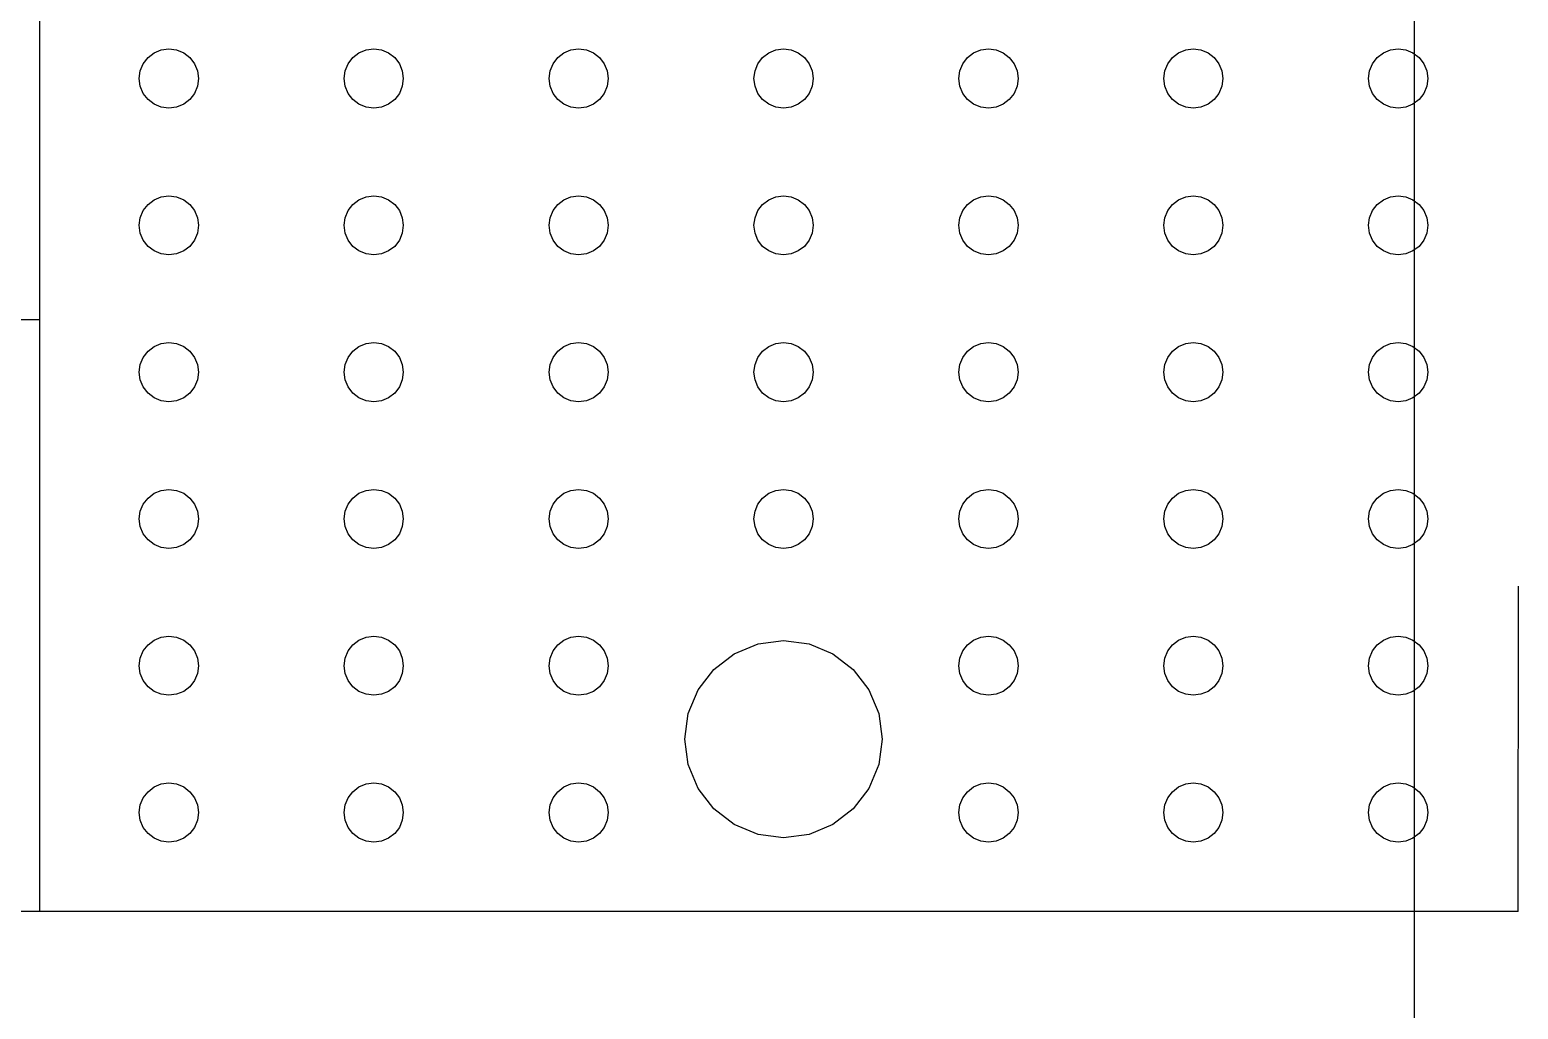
# Model space of a CAD drawing. Header units: millimetres. Extents: x 2562 to 7288, y 778 to 5635.
# Drawn here: x 5868.75 to 5883.85, y 1648.63 to 1658.56 of the extents above; entities that cross this region are included whole.
import ezdxf

# ---------------------------------------------------------------- set-up
doc = ezdxf.new("R2010")
doc.units = ezdxf.units.MM
doc.layers.add('0-gnl-gor3', color=252, linetype='Continuous')
doc.layers.add('2-tef-sabit', color=251, linetype='Continuous')

# ---------------------------------------------------------------- blocks, each defined once
blk = doc.blocks.new('ice well')
at = {"layer": '0-gnl-gor3'}
for p, q in [((62368.94, 6543.76), (62368.94, 6960.06)), ((62428.94, 6543.76), (62428.94, 6545.76)), ((62368.94, 6393.76), (62368.94, 6543.76)), ((62368.94, 6543.76), (62428.94, 6543.76)), ((62428.94, 6543.76), (62643.93, 6543.76)), ((62376.38, 6532.15), (62376.86, 6532.77)), ((62376.86, 6532.77), (62377.48, 6533.25)), ((62377.48, 6533.25), (62378.21, 6533.55)), ((62378.21, 6533.55), (62378.98, 6533.65)), ((62378.98, 6533.65), (62379.76, 6533.55)), ((62379.76, 6533.55), (62380.48, 6533.25)), ((62380.48, 6533.25), (62381.1, 6532.77)), ((62381.1, 6532.77), (62381.58, 6532.15)), ((62391.27, 6532.15), (62391.74, 6532.77)), ((62391.74, 6532.77), (62392.37, 6533.25)), ((62392.37, 6533.25), (62393.09, 6533.55)), ((62393.09, 6533.55), (62393.87, 6533.65)), ((62393.87, 6533.65), (62394.64, 6533.55)), ((62394.64, 6533.55), (62395.37, 6533.25)), ((62395.37, 6533.25), (62395.99, 6532.77)), ((62395.99, 6532.77), (62396.46, 6532.15)), ((62406.15, 6532.15), (62406.63, 6532.77)), ((62406.63, 6532.77), (62407.25, 6533.25)), ((62407.25, 6533.25), (62407.97, 6533.55)), ((62407.97, 6533.55), (62408.75, 6533.65)), ((62408.75, 6533.65), (62409.53, 6533.55)), ((62409.53, 6533.55), (62410.25, 6533.25)), ((62410.25, 6533.25), (62410.87, 6532.77)), ((62410.87, 6532.77), (62411.35, 6532.15)), ((62421.03, 6532.15), (62421.51, 6532.77)), ((62421.51, 6532.77), (62422.13, 6533.25)), ((62422.13, 6533.25), (62422.86, 6533.55)), ((62422.86, 6533.55), (62423.63, 6533.65)), ((62423.63, 6533.65), (62424.41, 6533.55)), ((62424.41, 6533.55), (62425.13, 6533.25)), ((62425.13, 6533.25), (62425.75, 6532.77)), ((62425.75, 6532.77), (62426.23, 6532.15)), ((62435.92, 6532.15), (62436.39, 6532.77)), ((62436.39, 6532.77), (62437.02, 6533.25)), ((62437.02, 6533.25), (62437.74, 6533.55)), ((62437.74, 6533.55), (62438.52, 6533.65)), ((62438.52, 6533.65), (62439.29, 6533.55)), ((62439.29, 6533.55), (62440.02, 6533.25)), ((62440.02, 6533.25), (62440.64, 6532.77)), ((62440.64, 6532.77), (62441.11, 6532.15)), ((62450.8, 6532.15), (62451.28, 6532.77)), ((62451.28, 6532.77), (62451.9, 6533.25)), ((62451.9, 6533.25), (62452.62, 6533.55)), ((62452.62, 6533.55), (62453.4, 6533.65)), ((62453.4, 6533.65), (62454.18, 6533.55)), ((62454.18, 6533.55), (62454.9, 6533.25)), ((62454.9, 6533.25), (62455.52, 6532.77)), ((62455.52, 6532.77), (62456, 6532.15)), ((62375.98, 6530.65), (62376.08, 6531.43)), ((62376.08, 6531.43), (62376.38, 6532.15)), ((62381.58, 6532.15), (62381.88, 6531.43)), ((62381.88, 6531.43), (62381.98, 6530.65)), ((62390.87, 6530.65), (62390.97, 6531.43)), ((62390.97, 6531.43), (62391.27, 6532.15)), ((62396.46, 6532.15), (62396.76, 6531.43)), ((62396.76, 6531.43), (62396.87, 6530.65)), ((62405.75, 6530.65), (62405.85, 6531.43)), ((62405.85, 6531.43), (62406.15, 6532.15)), ((62411.35, 6532.15), (62411.65, 6531.43)), ((62411.65, 6531.43), (62411.75, 6530.65)), ((62420.63, 6530.65), (62420.73, 6531.43)), ((62420.73, 6531.43), (62421.03, 6532.15)), ((62426.23, 6532.15), (62426.53, 6531.43)), ((62426.53, 6531.43), (62426.63, 6530.65)), ((62435.52, 6530.65), (62435.62, 6531.43)), ((62435.62, 6531.43), (62435.92, 6532.15)), ((62441.11, 6532.15), (62441.41, 6531.43)), ((62441.41, 6531.43), (62441.52, 6530.65)), ((62450.4, 6530.65), (62450.5, 6531.43)), ((62450.5, 6531.43), (62450.8, 6532.15)), ((62456, 6532.15), (62456.3, 6531.43)), ((62456.3, 6531.43), (62456.4, 6530.65)), ((62376.08, 6529.87), (62375.98, 6530.65)), ((62376.38, 6529.15), (62376.08, 6529.87)), ((62381.88, 6529.87), (62381.58, 6529.15)), ((62381.98, 6530.65), (62381.88, 6529.87)), ((62390.97, 6529.87), (62390.87, 6530.65)), ((62391.27, 6529.15), (62390.97, 6529.87)), ((62396.76, 6529.87), (62396.46, 6529.15)), ((62396.87, 6530.65), (62396.76, 6529.87)), ((62405.85, 6529.87), (62405.75, 6530.65)), ((62406.15, 6529.15), (62405.85, 6529.87)), ((62411.65, 6529.87), (62411.35, 6529.15)), ((62411.75, 6530.65), (62411.65, 6529.87)), ((62420.73, 6529.87), (62420.63, 6530.65)), ((62421.03, 6529.15), (62420.73, 6529.87)), ((62426.53, 6529.87), (62426.23, 6529.15)), ((62426.63, 6530.65), (62426.53, 6529.87)), ((62435.62, 6529.87), (62435.52, 6530.65)), ((62435.92, 6529.15), (62435.62, 6529.87)), ((62441.41, 6529.87), (62441.11, 6529.15)), ((62441.52, 6530.65), (62441.41, 6529.87)), ((62450.5, 6529.87), (62450.4, 6530.65)), ((62450.8, 6529.15), (62450.5, 6529.87)), ((62456.3, 6529.87), (62456, 6529.15)), ((62456.4, 6530.65), (62456.3, 6529.87)), ((62376.86, 6528.53), (62376.38, 6529.15)), ((62377.48, 6528.05), (62376.86, 6528.53)), ((62378.21, 6527.75), (62377.48, 6528.05)), ((62380.48, 6528.05), (62379.76, 6527.75)), ((62381.1, 6528.53), (62380.48, 6528.05)), ((62381.58, 6529.15), (62381.1, 6528.53)), ((62391.74, 6528.53), (62391.27, 6529.15)), ((62392.37, 6528.05), (62391.74, 6528.53)), ((62393.09, 6527.75), (62392.37, 6528.05)), ((62395.37, 6528.05), (62394.64, 6527.75)), ((62395.99, 6528.53), (62395.37, 6528.05)), ((62396.46, 6529.15), (62395.99, 6528.53)), ((62406.63, 6528.53), (62406.15, 6529.15)), ((62407.25, 6528.05), (62406.63, 6528.53)), ((62407.97, 6527.75), (62407.25, 6528.05)), ((62410.25, 6528.05), (62409.53, 6527.75)), ((62410.87, 6528.53), (62410.25, 6528.05)), ((62411.35, 6529.15), (62410.87, 6528.53)), ((62421.51, 6528.53), (62421.03, 6529.15)), ((62422.13, 6528.05), (62421.51, 6528.53)), ((62422.86, 6527.75), (62422.13, 6528.05)), ((62425.13, 6528.05), (62424.41, 6527.75)), ((62425.75, 6528.53), (62425.13, 6528.05)), ((62426.23, 6529.15), (62425.75, 6528.53)), ((62436.39, 6528.53), (62435.92, 6529.15)), ((62437.02, 6528.05), (62436.39, 6528.53)), ((62437.74, 6527.75), (62437.02, 6528.05)), ((62440.02, 6528.05), (62439.29, 6527.75)), ((62440.64, 6528.53), (62440.02, 6528.05)), ((62441.11, 6529.15), (62440.64, 6528.53)), ((62451.28, 6528.53), (62450.8, 6529.15)), ((62451.9, 6528.05), (62451.28, 6528.53)), ((62452.62, 6527.75), (62451.9, 6528.05)), ((62454.9, 6528.05), (62454.18, 6527.75)), ((62455.52, 6528.53), (62454.9, 6528.05)), ((62456, 6529.15), (62455.52, 6528.53)), ((62378.98, 6527.65), (62378.21, 6527.75)), ((62379.76, 6527.75), (62378.98, 6527.65)), ((62393.87, 6527.65), (62393.09, 6527.75)), ((62394.64, 6527.75), (62393.87, 6527.65)), ((62408.75, 6527.65), (62407.97, 6527.75)), ((62409.53, 6527.75), (62408.75, 6527.65)), ((62423.63, 6527.65), (62422.86, 6527.75)), ((62424.41, 6527.75), (62423.63, 6527.65)), ((62438.52, 6527.65), (62437.74, 6527.75)), ((62439.29, 6527.75), (62438.52, 6527.65)), ((62453.4, 6527.65), (62452.62, 6527.75)), ((62454.18, 6527.75), (62453.4, 6527.65)), ((62377.48, 6512.46), (62378.21, 6512.76)), ((62378.21, 6512.76), (62378.98, 6512.87)), ((62378.98, 6512.87), (62379.76, 6512.76)), ((62379.76, 6512.76), (62380.48, 6512.46)), ((62392.37, 6512.46), (62393.09, 6512.76)), ((62393.09, 6512.76), (62393.87, 6512.87)), ((62393.87, 6512.87), (62394.64, 6512.76)), ((62394.64, 6512.76), (62395.37, 6512.46)), ((62407.25, 6512.46), (62407.97, 6512.76)), ((62407.97, 6512.76), (62408.75, 6512.87)), ((62408.75, 6512.87), (62409.53, 6512.76)), ((62409.53, 6512.76), (62410.25, 6512.46)), ((62422.13, 6512.46), (62422.86, 6512.76)), ((62422.86, 6512.76), (62423.63, 6512.87)), ((62423.63, 6512.87), (62424.41, 6512.76)), ((62424.41, 6512.76), (62425.13, 6512.46)), ((62437.02, 6512.46), (62437.74, 6512.76)), ((62437.74, 6512.76), (62438.52, 6512.87)), ((62438.52, 6512.87), (62439.29, 6512.76)), ((62439.29, 6512.76), (62440.02, 6512.46)), ((62451.9, 6512.46), (62452.62, 6512.76)), ((62452.62, 6512.76), (62453.4, 6512.87)), ((62453.4, 6512.87), (62454.18, 6512.76)), ((62454.18, 6512.76), (62454.9, 6512.46)), ((62376.08, 6510.64), (62376.38, 6511.37)), ((62376.38, 6511.37), (62376.86, 6511.99)), ((62376.86, 6511.99), (62377.48, 6512.46)), ((62380.48, 6512.46), (62381.1, 6511.99)), ((62381.1, 6511.99), (62381.58, 6511.37)), ((62381.58, 6511.37), (62381.88, 6510.64)), ((62390.97, 6510.64), (62391.27, 6511.37)), ((62391.27, 6511.37), (62391.74, 6511.99)), ((62391.74, 6511.99), (62392.37, 6512.46)), ((62395.37, 6512.46), (62395.99, 6511.99)), ((62395.99, 6511.99), (62396.46, 6511.37)), ((62396.46, 6511.37), (62396.76, 6510.64)), ((62405.85, 6510.64), (62406.15, 6511.37)), ((62406.15, 6511.37), (62406.63, 6511.99)), ((62406.63, 6511.99), (62407.25, 6512.46)), ((62410.25, 6512.46), (62410.87, 6511.99)), ((62410.87, 6511.99), (62411.35, 6511.37)), ((62411.35, 6511.37), (62411.65, 6510.64)), ((62420.73, 6510.64), (62421.03, 6511.37)), ((62421.03, 6511.37), (62421.51, 6511.99)), ((62421.51, 6511.99), (62422.13, 6512.46)), ((62425.13, 6512.46), (62425.75, 6511.99)), ((62425.75, 6511.99), (62426.23, 6511.37)), ((62426.23, 6511.37), (62426.53, 6510.64)), ((62435.62, 6510.64), (62435.92, 6511.37)), ((62435.92, 6511.37), (62436.39, 6511.99)), ((62436.39, 6511.99), (62437.02, 6512.46)), ((62440.02, 6512.46), (62440.64, 6511.99)), ((62440.64, 6511.99), (62441.11, 6511.37)), ((62441.11, 6511.37), (62441.41, 6510.64)), ((62450.5, 6510.64), (62450.8, 6511.37)), ((62450.8, 6511.37), (62451.28, 6511.99)), ((62451.28, 6511.99), (62451.9, 6512.46)), ((62454.9, 6512.46), (62455.52, 6511.99)), ((62455.52, 6511.99), (62456, 6511.37)), ((62456, 6511.37), (62456.3, 6510.64)), ((62375.98, 6509.87), (62376.08, 6510.64)), ((62376.08, 6509.09), (62375.98, 6509.87)), ((62381.88, 6510.64), (62381.98, 6509.87)), ((62381.98, 6509.87), (62381.88, 6509.09)), ((62390.87, 6509.87), (62390.97, 6510.64)), ((62390.97, 6509.09), (62390.87, 6509.87)), ((62396.76, 6510.64), (62396.87, 6509.87)), ((62396.87, 6509.87), (62396.76, 6509.09)), ((62405.75, 6509.87), (62405.85, 6510.64)), ((62405.85, 6509.09), (62405.75, 6509.87)), ((62411.65, 6510.64), (62411.75, 6509.87)), ((62411.75, 6509.87), (62411.65, 6509.09)), ((62420.63, 6509.87), (62420.73, 6510.64)), ((62420.73, 6509.09), (62420.63, 6509.87)), ((62426.53, 6510.64), (62426.63, 6509.87)), ((62426.63, 6509.87), (62426.53, 6509.09)), ((62435.52, 6509.87), (62435.62, 6510.64)), ((62435.62, 6509.09), (62435.52, 6509.87)), ((62441.41, 6510.64), (62441.52, 6509.87)), ((62441.52, 6509.87), (62441.41, 6509.09)), ((62450.4, 6509.87), (62450.5, 6510.64)), ((62450.5, 6509.09), (62450.4, 6509.87)), ((62456.3, 6510.64), (62456.4, 6509.87)), ((62456.4, 6509.87), (62456.3, 6509.09)), ((62376.38, 6508.37), (62376.08, 6509.09)), ((62376.86, 6507.74), (62376.38, 6508.37)), ((62381.58, 6508.37), (62381.1, 6507.74)), ((62381.88, 6509.09), (62381.58, 6508.37)), ((62391.27, 6508.37), (62390.97, 6509.09)), ((62391.74, 6507.74), (62391.27, 6508.37)), ((62396.46, 6508.37), (62395.99, 6507.74)), ((62396.76, 6509.09), (62396.46, 6508.37)), ((62406.15, 6508.37), (62405.85, 6509.09)), ((62406.63, 6507.74), (62406.15, 6508.37)), ((62411.35, 6508.37), (62410.87, 6507.74)), ((62411.65, 6509.09), (62411.35, 6508.37)), ((62421.03, 6508.37), (62420.73, 6509.09)), ((62421.51, 6507.74), (62421.03, 6508.37)), ((62426.23, 6508.37), (62425.75, 6507.74)), ((62426.53, 6509.09), (62426.23, 6508.37)), ((62435.92, 6508.37), (62435.62, 6509.09)), ((62436.39, 6507.74), (62435.92, 6508.37)), ((62441.11, 6508.37), (62440.64, 6507.74)), ((62441.41, 6509.09), (62441.11, 6508.37)), ((62450.8, 6508.37), (62450.5, 6509.09)), ((62451.28, 6507.74), (62450.8, 6508.37)), ((62456, 6508.37), (62455.52, 6507.74)), ((62456.3, 6509.09), (62456, 6508.37)), ((62377.48, 6507.27), (62376.86, 6507.74)), ((62378.21, 6506.97), (62377.48, 6507.27)), ((62378.98, 6506.87), (62378.21, 6506.97)), ((62379.76, 6506.97), (62378.98, 6506.87)), ((62380.48, 6507.27), (62379.76, 6506.97)), ((62381.1, 6507.74), (62380.48, 6507.27)), ((62392.37, 6507.27), (62391.74, 6507.74)), ((62393.09, 6506.97), (62392.37, 6507.27)), ((62393.87, 6506.87), (62393.09, 6506.97)), ((62394.64, 6506.97), (62393.87, 6506.87)), ((62395.37, 6507.27), (62394.64, 6506.97)), ((62395.99, 6507.74), (62395.37, 6507.27)), ((62407.25, 6507.27), (62406.63, 6507.74)), ((62407.97, 6506.97), (62407.25, 6507.27)), ((62408.75, 6506.87), (62407.97, 6506.97)), ((62409.53, 6506.97), (62408.75, 6506.87)), ((62410.25, 6507.27), (62409.53, 6506.97)), ((62410.87, 6507.74), (62410.25, 6507.27)), ((62422.13, 6507.27), (62421.51, 6507.74)), ((62422.86, 6506.97), (62422.13, 6507.27)), ((62423.63, 6506.87), (62422.86, 6506.97)), ((62424.41, 6506.97), (62423.63, 6506.87)), ((62425.13, 6507.27), (62424.41, 6506.97)), ((62425.75, 6507.74), (62425.13, 6507.27)), ((62437.02, 6507.27), (62436.39, 6507.74)), ((62437.74, 6506.97), (62437.02, 6507.27)), ((62438.52, 6506.87), (62437.74, 6506.97)), ((62439.29, 6506.97), (62438.52, 6506.87)), ((62440.02, 6507.27), (62439.29, 6506.97)), ((62440.64, 6507.74), (62440.02, 6507.27)), ((62451.9, 6507.27), (62451.28, 6507.74)), ((62452.62, 6506.97), (62451.9, 6507.27)), ((62453.4, 6506.87), (62452.62, 6506.97)), ((62454.18, 6506.97), (62453.4, 6506.87)), ((62454.9, 6507.27), (62454.18, 6506.97)), ((62455.52, 6507.74), (62454.9, 6507.27)), ((62376.86, 6491.2), (62377.48, 6491.68)), ((62377.48, 6491.68), (62378.21, 6491.98)), ((62378.21, 6491.98), (62378.98, 6492.08)), ((62378.98, 6492.08), (62379.76, 6491.98)), ((62379.76, 6491.98), (62380.48, 6491.68)), ((62380.48, 6491.68), (62381.1, 6491.2)), ((62391.74, 6491.2), (62392.37, 6491.68)), ((62392.37, 6491.68), (62393.09, 6491.98)), ((62393.09, 6491.98), (62393.87, 6492.08)), ((62393.87, 6492.08), (62394.64, 6491.98)), ((62394.64, 6491.98), (62395.37, 6491.68)), ((62395.37, 6491.68), (62395.99, 6491.2)), ((62406.63, 6491.2), (62407.25, 6491.68)), ((62407.25, 6491.68), (62407.97, 6491.98)), ((62407.97, 6491.98), (62408.75, 6492.08)), ((62408.75, 6492.08), (62409.53, 6491.98)), ((62409.53, 6491.98), (62410.25, 6491.68)), ((62410.25, 6491.68), (62410.87, 6491.2)), ((62421.51, 6491.2), (62422.13, 6491.68)), ((62422.13, 6491.68), (62422.86, 6491.98)), ((62422.86, 6491.98), (62423.63, 6492.08)), ((62423.63, 6492.08), (62424.41, 6491.98)), ((62424.41, 6491.98), (62425.13, 6491.68)), ((62425.13, 6491.68), (62425.75, 6491.2)), ((62436.39, 6491.2), (62437.02, 6491.68)), ((62437.02, 6491.68), (62437.74, 6491.98)), ((62437.74, 6491.98), (62438.52, 6492.08)), ((62438.52, 6492.08), (62439.29, 6491.98)), ((62439.29, 6491.98), (62440.02, 6491.68)), ((62440.02, 6491.68), (62440.64, 6491.2)), ((62451.28, 6491.2), (62451.9, 6491.68)), ((62451.9, 6491.68), (62452.62, 6491.98)), ((62452.62, 6491.98), (62453.4, 6492.08)), ((62453.4, 6492.08), (62454.18, 6491.98)), ((62454.18, 6491.98), (62454.9, 6491.68)), ((62454.9, 6491.68), (62455.52, 6491.2)), ((62376.08, 6489.86), (62376.38, 6490.58)), ((62376.38, 6490.58), (62376.86, 6491.2)), ((62381.1, 6491.2), (62381.58, 6490.58)), ((62381.58, 6490.58), (62381.88, 6489.86)), ((62390.97, 6489.86), (62391.27, 6490.58)), ((62391.27, 6490.58), (62391.74, 6491.2)), ((62395.99, 6491.2), (62396.46, 6490.58)), ((62396.46, 6490.58), (62396.76, 6489.86)), ((62405.85, 6489.86), (62406.15, 6490.58)), ((62406.15, 6490.58), (62406.63, 6491.2)), ((62410.87, 6491.2), (62411.35, 6490.58)), ((62411.35, 6490.58), (62411.65, 6489.86)), ((62420.73, 6489.86), (62421.03, 6490.58)), ((62421.03, 6490.58), (62421.51, 6491.2)), ((62425.75, 6491.2), (62426.23, 6490.58)), ((62426.23, 6490.58), (62426.53, 6489.86)), ((62435.62, 6489.86), (62435.92, 6490.58)), ((62435.92, 6490.58), (62436.39, 6491.2)), ((62440.64, 6491.2), (62441.11, 6490.58)), ((62441.11, 6490.58), (62441.41, 6489.86)), ((62450.5, 6489.86), (62450.8, 6490.58)), ((62450.8, 6490.58), (62451.28, 6491.2)), ((62455.52, 6491.2), (62456, 6490.58)), ((62456, 6490.58), (62456.3, 6489.86)), ((62375.98, 6489.08), (62376.08, 6489.86)), ((62376.08, 6488.3), (62375.98, 6489.08)), ((62381.88, 6489.86), (62381.98, 6489.08)), ((62381.98, 6489.08), (62381.88, 6488.3)), ((62390.87, 6489.08), (62390.97, 6489.86)), ((62390.97, 6488.3), (62390.87, 6489.08)), ((62396.76, 6489.86), (62396.87, 6489.08)), ((62396.87, 6489.08), (62396.76, 6488.3)), ((62405.75, 6489.08), (62405.85, 6489.86)), ((62405.85, 6488.3), (62405.75, 6489.08)), ((62411.65, 6489.86), (62411.75, 6489.08)), ((62411.75, 6489.08), (62411.65, 6488.3)), ((62420.63, 6489.08), (62420.73, 6489.86)), ((62420.73, 6488.3), (62420.63, 6489.08)), ((62426.53, 6489.86), (62426.63, 6489.08)), ((62426.63, 6489.08), (62426.53, 6488.3)), ((62435.52, 6489.08), (62435.62, 6489.86)), ((62435.62, 6488.3), (62435.52, 6489.08)), ((62441.41, 6489.86), (62441.52, 6489.08)), ((62441.52, 6489.08), (62441.41, 6488.3)), ((62450.4, 6489.08), (62450.5, 6489.86)), ((62450.5, 6488.3), (62450.4, 6489.08)), ((62456.3, 6489.86), (62456.4, 6489.08)), ((62456.4, 6489.08), (62456.3, 6488.3)), ((62376.38, 6487.58), (62376.08, 6488.3)), ((62376.86, 6486.96), (62376.38, 6487.58)), ((62381.58, 6487.58), (62381.1, 6486.96)), ((62381.88, 6488.3), (62381.58, 6487.58)), ((62391.27, 6487.58), (62390.97, 6488.3)), ((62391.74, 6486.96), (62391.27, 6487.58)), ((62396.46, 6487.58), (62395.99, 6486.96)), ((62396.76, 6488.3), (62396.46, 6487.58)), ((62406.15, 6487.58), (62405.85, 6488.3)), ((62406.63, 6486.96), (62406.15, 6487.58)), ((62411.35, 6487.58), (62410.87, 6486.96)), ((62411.65, 6488.3), (62411.35, 6487.58)), ((62421.03, 6487.58), (62420.73, 6488.3)), ((62421.51, 6486.96), (62421.03, 6487.58)), ((62426.23, 6487.58), (62425.75, 6486.96)), ((62426.53, 6488.3), (62426.23, 6487.58)), ((62435.92, 6487.58), (62435.62, 6488.3)), ((62436.39, 6486.96), (62435.92, 6487.58)), ((62441.11, 6487.58), (62440.64, 6486.96)), ((62441.41, 6488.3), (62441.11, 6487.58)), ((62450.8, 6487.58), (62450.5, 6488.3)), ((62451.28, 6486.96), (62450.8, 6487.58)), ((62456, 6487.58), (62455.52, 6486.96)), ((62456.3, 6488.3), (62456, 6487.58)), ((62377.48, 6486.48), (62376.86, 6486.96)), ((62378.21, 6486.18), (62377.48, 6486.48)), ((62378.98, 6486.08), (62378.21, 6486.18)), ((62379.76, 6486.18), (62378.98, 6486.08)), ((62380.48, 6486.48), (62379.76, 6486.18)), ((62381.1, 6486.96), (62380.48, 6486.48)), ((62392.37, 6486.48), (62391.74, 6486.96)), ((62393.09, 6486.18), (62392.37, 6486.48)), ((62393.87, 6486.08), (62393.09, 6486.18)), ((62394.64, 6486.18), (62393.87, 6486.08)), ((62395.37, 6486.48), (62394.64, 6486.18)), ((62395.99, 6486.96), (62395.37, 6486.48)), ((62407.25, 6486.48), (62406.63, 6486.96)), ((62407.97, 6486.18), (62407.25, 6486.48)), ((62408.75, 6486.08), (62407.97, 6486.18)), ((62409.53, 6486.18), (62408.75, 6486.08)), ((62410.25, 6486.48), (62409.53, 6486.18)), ((62410.87, 6486.96), (62410.25, 6486.48)), ((62422.13, 6486.48), (62421.51, 6486.96)), ((62422.86, 6486.18), (62422.13, 6486.48)), ((62423.63, 6486.08), (62422.86, 6486.18)), ((62424.41, 6486.18), (62423.63, 6486.08)), ((62425.13, 6486.48), (62424.41, 6486.18)), ((62425.75, 6486.96), (62425.13, 6486.48)), ((62437.02, 6486.48), (62436.39, 6486.96)), ((62437.74, 6486.18), (62437.02, 6486.48)), ((62438.52, 6486.08), (62437.74, 6486.18)), ((62439.29, 6486.18), (62438.52, 6486.08)), ((62440.02, 6486.48), (62439.29, 6486.18)), ((62440.64, 6486.96), (62440.02, 6486.48)), ((62451.9, 6486.48), (62451.28, 6486.96)), ((62452.62, 6486.18), (62451.9, 6486.48)), ((62453.4, 6486.08), (62452.62, 6486.18)), ((62454.18, 6486.18), (62453.4, 6486.08)), ((62454.9, 6486.48), (62454.18, 6486.18)), ((62455.52, 6486.96), (62454.9, 6486.48)), ((62383.84, 6477.96), (62386.42, 6478.3)), ((62386.42, 6478.3), (62389.01, 6477.96)), ((62379.35, 6475.37), (62381.42, 6476.96)), ((62381.42, 6476.96), (62383.84, 6477.96)), ((62389.01, 6477.96), (62391.42, 6476.96)), ((62391.42, 6476.96), (62393.5, 6475.37)), ((62377.76, 6473.3), (62379.35, 6475.37)), ((62393.5, 6475.37), (62395.08, 6473.3)), ((62376.76, 6470.88), (62377.76, 6473.3)), ((62395.08, 6473.3), (62396.08, 6470.88)), ((62376.42, 6468.3), (62376.76, 6470.88)), ((62396.08, 6470.88), (62396.42, 6468.3)), ((62406.15, 6469.8), (62406.63, 6470.42)), ((62406.63, 6470.42), (62407.25, 6470.89)), ((62407.25, 6470.89), (62407.97, 6471.19)), ((62407.97, 6471.19), (62408.75, 6471.3)), ((62408.75, 6471.3), (62409.53, 6471.19)), ((62409.53, 6471.19), (62410.25, 6470.89)), ((62410.25, 6470.89), (62410.87, 6470.42)), ((62410.87, 6470.42), (62411.35, 6469.8)), ((62421.03, 6469.8), (62421.51, 6470.42)), ((62421.51, 6470.42), (62422.13, 6470.89)), ((62422.13, 6470.89), (62422.86, 6471.19)), ((62422.86, 6471.19), (62423.63, 6471.3)), ((62423.63, 6471.3), (62424.41, 6471.19)), ((62424.41, 6471.19), (62425.13, 6470.89)), ((62425.13, 6470.89), (62425.75, 6470.42)), ((62425.75, 6470.42), (62426.23, 6469.8)), ((62435.92, 6469.8), (62436.39, 6470.42)), ((62436.39, 6470.42), (62437.02, 6470.89)), ((62437.02, 6470.89), (62437.74, 6471.19)), ((62437.74, 6471.19), (62438.52, 6471.3)), ((62438.52, 6471.3), (62439.29, 6471.19)), ((62439.29, 6471.19), (62440.02, 6470.89)), ((62440.02, 6470.89), (62440.64, 6470.42)), ((62440.64, 6470.42), (62441.11, 6469.8)), ((62450.8, 6469.8), (62451.28, 6470.42)), ((62451.28, 6470.42), (62451.9, 6470.89)), ((62451.9, 6470.89), (62452.62, 6471.19)), ((62452.62, 6471.19), (62453.4, 6471.3)), ((62453.4, 6471.3), (62454.18, 6471.19)), ((62454.18, 6471.19), (62454.9, 6470.89)), ((62454.9, 6470.89), (62455.52, 6470.42)), ((62455.52, 6470.42), (62456, 6469.8)), ((62405.75, 6468.3), (62405.85, 6469.07)), ((62405.85, 6469.07), (62406.15, 6469.8)), ((62411.35, 6469.8), (62411.65, 6469.07)), ((62411.65, 6469.07), (62411.75, 6468.3)), ((62420.63, 6468.3), (62420.73, 6469.07)), ((62420.73, 6469.07), (62421.03, 6469.8)), ((62426.23, 6469.8), (62426.53, 6469.07)), ((62426.53, 6469.07), (62426.63, 6468.3)), ((62435.52, 6468.3), (62435.62, 6469.07)), ((62435.62, 6469.07), (62435.92, 6469.8)), ((62441.11, 6469.8), (62441.41, 6469.07)), ((62441.41, 6469.07), (62441.52, 6468.3)), ((62450.4, 6468.3), (62450.5, 6469.07)), ((62450.5, 6469.07), (62450.8, 6469.8)), ((62456, 6469.8), (62456.3, 6469.07)), ((62456.3, 6469.07), (62456.4, 6468.3)), ((62376.76, 6465.71), (62376.42, 6468.3)), ((62396.42, 6468.3), (62396.08, 6465.71)), ((62405.85, 6467.52), (62405.75, 6468.3)), ((62406.15, 6466.8), (62405.85, 6467.52)), ((62411.65, 6467.52), (62411.35, 6466.8)), ((62411.75, 6468.3), (62411.65, 6467.52)), ((62420.73, 6467.52), (62420.63, 6468.3)), ((62421.03, 6466.8), (62420.73, 6467.52)), ((62426.53, 6467.52), (62426.23, 6466.8)), ((62426.63, 6468.3), (62426.53, 6467.52)), ((62435.62, 6467.52), (62435.52, 6468.3)), ((62435.92, 6466.8), (62435.62, 6467.52)), ((62441.41, 6467.52), (62441.11, 6466.8)), ((62441.52, 6468.3), (62441.41, 6467.52)), ((62450.5, 6467.52), (62450.4, 6468.3)), ((62450.8, 6466.8), (62450.5, 6467.52)), ((62456.3, 6467.52), (62456, 6466.8)), ((62456.4, 6468.3), (62456.3, 6467.52)), ((62406.63, 6466.17), (62406.15, 6466.8)), ((62407.25, 6465.7), (62406.63, 6466.17)), ((62410.87, 6466.17), (62410.25, 6465.7)), ((62411.35, 6466.8), (62410.87, 6466.17)), ((62421.51, 6466.17), (62421.03, 6466.8)), ((62422.13, 6465.7), (62421.51, 6466.17)), ((62425.75, 6466.17), (62425.13, 6465.7)), ((62426.23, 6466.8), (62425.75, 6466.17)), ((62436.39, 6466.17), (62435.92, 6466.8)), ((62437.02, 6465.7), (62436.39, 6466.17)), ((62440.64, 6466.17), (62440.02, 6465.7)), ((62441.11, 6466.8), (62440.64, 6466.17)), ((62451.28, 6466.17), (62450.8, 6466.8)), ((62451.9, 6465.7), (62451.28, 6466.17)), ((62455.52, 6466.17), (62454.9, 6465.7)), ((62456, 6466.8), (62455.52, 6466.17)), ((62377.76, 6463.3), (62376.76, 6465.71)), ((62396.08, 6465.71), (62395.08, 6463.3)), ((62407.97, 6465.4), (62407.25, 6465.7)), ((62408.75, 6465.3), (62407.97, 6465.4)), ((62409.53, 6465.4), (62408.75, 6465.3)), ((62410.25, 6465.7), (62409.53, 6465.4)), ((62422.86, 6465.4), (62422.13, 6465.7)), ((62423.63, 6465.3), (62422.86, 6465.4)), ((62424.41, 6465.4), (62423.63, 6465.3)), ((62425.13, 6465.7), (62424.41, 6465.4)), ((62437.74, 6465.4), (62437.02, 6465.7)), ((62438.52, 6465.3), (62437.74, 6465.4)), ((62439.29, 6465.4), (62438.52, 6465.3)), ((62440.02, 6465.7), (62439.29, 6465.4)), ((62452.62, 6465.4), (62451.9, 6465.7)), ((62453.4, 6465.3), (62452.62, 6465.4)), ((62454.18, 6465.4), (62453.4, 6465.3)), ((62454.9, 6465.7), (62454.18, 6465.4)), ((62379.35, 6461.22), (62377.76, 6463.3)), ((62395.08, 6463.3), (62393.5, 6461.22)), ((62381.42, 6459.64), (62379.35, 6461.22)), ((62393.5, 6461.22), (62391.42, 6459.64)), ((62383.84, 6458.64), (62381.42, 6459.64)), ((62386.42, 6458.3), (62383.84, 6458.64)), ((62389.01, 6458.64), (62386.42, 6458.3)), ((62391.42, 6459.64), (62389.01, 6458.64)), ((62376.38, 6449.01), (62376.86, 6449.63)), ((62376.86, 6449.63), (62377.48, 6450.11)), ((62377.48, 6450.11), (62378.21, 6450.41)), ((62378.21, 6450.41), (62378.98, 6450.51)), ((62378.98, 6450.51), (62379.76, 6450.41)), ((62379.76, 6450.41), (62380.48, 6450.11)), ((62380.48, 6450.11), (62381.1, 6449.63)), ((62381.1, 6449.63), (62381.58, 6449.01)), ((62391.27, 6449.01), (62391.74, 6449.63)), ((62391.74, 6449.63), (62392.37, 6450.11)), ((62392.37, 6450.11), (62393.09, 6450.41)), ((62393.09, 6450.41), (62393.87, 6450.51)), ((62393.87, 6450.51), (62394.64, 6450.41)), ((62394.64, 6450.41), (62395.37, 6450.11)), ((62395.37, 6450.11), (62395.99, 6449.63)), ((62395.99, 6449.63), (62396.46, 6449.01)), ((62406.15, 6449.01), (62406.63, 6449.63)), ((62406.63, 6449.63), (62407.25, 6450.11)), ((62407.25, 6450.11), (62407.97, 6450.41)), ((62407.97, 6450.41), (62408.75, 6450.51)), ((62408.75, 6450.51), (62409.53, 6450.41)), ((62409.53, 6450.41), (62410.25, 6450.11)), ((62410.25, 6450.11), (62410.87, 6449.63)), ((62410.87, 6449.63), (62411.35, 6449.01)), ((62421.03, 6449.01), (62421.51, 6449.63)), ((62421.51, 6449.63), (62422.13, 6450.11)), ((62422.13, 6450.11), (62422.86, 6450.41)), ((62422.86, 6450.41), (62423.63, 6450.51)), ((62423.63, 6450.51), (62424.41, 6450.41)), ((62424.41, 6450.41), (62425.13, 6450.11)), ((62425.13, 6450.11), (62425.75, 6449.63)), ((62425.75, 6449.63), (62426.23, 6449.01)), ((62435.92, 6449.01), (62436.39, 6449.63)), ((62436.39, 6449.63), (62437.02, 6450.11)), ((62437.02, 6450.11), (62437.74, 6450.41)), ((62437.74, 6450.41), (62438.52, 6450.51)), ((62438.52, 6450.51), (62439.29, 6450.41)), ((62439.29, 6450.41), (62440.02, 6450.11)), ((62440.02, 6450.11), (62440.64, 6449.63)), ((62440.64, 6449.63), (62441.11, 6449.01)), ((62450.8, 6449.01), (62451.28, 6449.63)), ((62451.28, 6449.63), (62451.9, 6450.11)), ((62451.9, 6450.11), (62452.62, 6450.41)), ((62452.62, 6450.41), (62453.4, 6450.51)), ((62453.4, 6450.51), (62454.18, 6450.41)), ((62454.18, 6450.41), (62454.9, 6450.11)), ((62454.9, 6450.11), (62455.52, 6449.63)), ((62455.52, 6449.63), (62456, 6449.01)), ((62375.98, 6447.51), (62376.08, 6448.29)), ((62376.08, 6448.29), (62376.38, 6449.01)), ((62381.58, 6449.01), (62381.88, 6448.29)), ((62381.88, 6448.29), (62381.98, 6447.51)), ((62390.87, 6447.51), (62390.97, 6448.29)), ((62390.97, 6448.29), (62391.27, 6449.01)), ((62396.46, 6449.01), (62396.76, 6448.29)), ((62396.76, 6448.29), (62396.87, 6447.51)), ((62405.75, 6447.51), (62405.85, 6448.29)), ((62405.85, 6448.29), (62406.15, 6449.01)), ((62411.35, 6449.01), (62411.65, 6448.29)), ((62411.65, 6448.29), (62411.75, 6447.51)), ((62420.63, 6447.51), (62420.73, 6448.29)), ((62420.73, 6448.29), (62421.03, 6449.01)), ((62426.23, 6449.01), (62426.53, 6448.29)), ((62426.53, 6448.29), (62426.63, 6447.51)), ((62435.52, 6447.51), (62435.62, 6448.29)), ((62435.62, 6448.29), (62435.92, 6449.01)), ((62441.11, 6449.01), (62441.41, 6448.29)), ((62441.41, 6448.29), (62441.52, 6447.51)), ((62450.4, 6447.51), (62450.5, 6448.29)), ((62450.5, 6448.29), (62450.8, 6449.01)), ((62456, 6449.01), (62456.3, 6448.29)), ((62456.3, 6448.29), (62456.4, 6447.51)), ((62376.08, 6446.73), (62375.98, 6447.51)), ((62376.38, 6446.01), (62376.08, 6446.73)), ((62381.88, 6446.73), (62381.58, 6446.01)), ((62381.98, 6447.51), (62381.88, 6446.73)), ((62390.97, 6446.73), (62390.87, 6447.51)), ((62391.27, 6446.01), (62390.97, 6446.73)), ((62396.76, 6446.73), (62396.46, 6446.01)), ((62396.87, 6447.51), (62396.76, 6446.73)), ((62405.85, 6446.73), (62405.75, 6447.51)), ((62406.15, 6446.01), (62405.85, 6446.73)), ((62411.65, 6446.73), (62411.35, 6446.01)), ((62411.75, 6447.51), (62411.65, 6446.73)), ((62420.73, 6446.73), (62420.63, 6447.51)), ((62421.03, 6446.01), (62420.73, 6446.73)), ((62426.53, 6446.73), (62426.23, 6446.01)), ((62426.63, 6447.51), (62426.53, 6446.73)), ((62435.62, 6446.73), (62435.52, 6447.51)), ((62435.92, 6446.01), (62435.62, 6446.73)), ((62441.41, 6446.73), (62441.11, 6446.01)), ((62441.52, 6447.51), (62441.41, 6446.73)), ((62450.5, 6446.73), (62450.4, 6447.51)), ((62450.8, 6446.01), (62450.5, 6446.73)), ((62456.3, 6446.73), (62456, 6446.01)), ((62456.4, 6447.51), (62456.3, 6446.73)), ((62376.86, 6445.39), (62376.38, 6446.01)), ((62377.48, 6444.91), (62376.86, 6445.39)), ((62378.21, 6444.61), (62377.48, 6444.91)), ((62380.48, 6444.91), (62379.76, 6444.61)), ((62381.1, 6445.39), (62380.48, 6444.91)), ((62381.58, 6446.01), (62381.1, 6445.39)), ((62391.74, 6445.39), (62391.27, 6446.01)), ((62392.37, 6444.91), (62391.74, 6445.39)), ((62393.09, 6444.61), (62392.37, 6444.91)), ((62395.37, 6444.91), (62394.64, 6444.61)), ((62395.99, 6445.39), (62395.37, 6444.91)), ((62396.46, 6446.01), (62395.99, 6445.39)), ((62406.63, 6445.39), (62406.15, 6446.01)), ((62407.25, 6444.91), (62406.63, 6445.39)), ((62407.97, 6444.61), (62407.25, 6444.91)), ((62410.25, 6444.91), (62409.53, 6444.61)), ((62410.87, 6445.39), (62410.25, 6444.91)), ((62411.35, 6446.01), (62410.87, 6445.39)), ((62421.51, 6445.39), (62421.03, 6446.01)), ((62422.13, 6444.91), (62421.51, 6445.39)), ((62422.86, 6444.61), (62422.13, 6444.91)), ((62425.13, 6444.91), (62424.41, 6444.61)), ((62425.75, 6445.39), (62425.13, 6444.91)), ((62426.23, 6446.01), (62425.75, 6445.39)), ((62436.39, 6445.39), (62435.92, 6446.01)), ((62437.02, 6444.91), (62436.39, 6445.39)), ((62437.74, 6444.61), (62437.02, 6444.91)), ((62440.02, 6444.91), (62439.29, 6444.61)), ((62440.64, 6445.39), (62440.02, 6444.91)), ((62441.11, 6446.01), (62440.64, 6445.39)), ((62451.28, 6445.39), (62450.8, 6446.01)), ((62451.9, 6444.91), (62451.28, 6445.39)), ((62452.62, 6444.61), (62451.9, 6444.91)), ((62454.9, 6444.91), (62454.18, 6444.61)), ((62455.52, 6445.39), (62454.9, 6444.91)), ((62456, 6446.01), (62455.52, 6445.39)), ((62378.98, 6444.51), (62378.21, 6444.61)), ((62379.76, 6444.61), (62378.98, 6444.51)), ((62393.87, 6444.51), (62393.09, 6444.61)), ((62394.64, 6444.61), (62393.87, 6444.51)), ((62408.75, 6444.51), (62407.97, 6444.61)), ((62409.53, 6444.61), (62408.75, 6444.51)), ((62423.63, 6444.51), (62422.86, 6444.61)), ((62424.41, 6444.61), (62423.63, 6444.51)), ((62438.52, 6444.51), (62437.74, 6444.61)), ((62439.29, 6444.61), (62438.52, 6444.51)), ((62453.4, 6444.51), (62452.62, 6444.61)), ((62454.18, 6444.61), (62453.4, 6444.51)), ((62378.21, 6429.62), (62378.98, 6429.73)), ((62378.98, 6429.73), (62379.76, 6429.62)), ((62393.09, 6429.62), (62393.87, 6429.73)), ((62393.87, 6429.73), (62394.64, 6429.62)), ((62407.97, 6429.62), (62408.75, 6429.73)), ((62408.75, 6429.73), (62409.53, 6429.62)), ((62422.86, 6429.62), (62423.63, 6429.73)), ((62423.63, 6429.73), (62424.41, 6429.62)), ((62437.74, 6429.62), (62438.52, 6429.73)), ((62438.52, 6429.73), (62439.29, 6429.62)), ((62452.62, 6429.62), (62453.4, 6429.73)), ((62453.4, 6429.73), (62454.18, 6429.62)), ((62376.08, 6427.5), (62376.38, 6428.23)), ((62376.38, 6428.23), (62376.86, 6428.85)), ((62376.86, 6428.85), (62377.48, 6429.32)), ((62377.48, 6429.32), (62378.21, 6429.62)), ((62379.76, 6429.62), (62380.48, 6429.32)), ((62380.48, 6429.32), (62381.1, 6428.85)), ((62381.1, 6428.85), (62381.58, 6428.23)), ((62381.58, 6428.23), (62381.88, 6427.5)), ((62390.97, 6427.5), (62391.27, 6428.23)), ((62391.27, 6428.23), (62391.74, 6428.85)), ((62391.74, 6428.85), (62392.37, 6429.32)), ((62392.37, 6429.32), (62393.09, 6429.62)), ((62394.64, 6429.62), (62395.37, 6429.32)), ((62395.37, 6429.32), (62395.99, 6428.85)), ((62395.99, 6428.85), (62396.46, 6428.23)), ((62396.46, 6428.23), (62396.76, 6427.5)), ((62405.85, 6427.5), (62406.15, 6428.23)), ((62406.15, 6428.23), (62406.63, 6428.85)), ((62406.63, 6428.85), (62407.25, 6429.32)), ((62407.25, 6429.32), (62407.97, 6429.62)), ((62409.53, 6429.62), (62410.25, 6429.32)), ((62410.25, 6429.32), (62410.87, 6428.85)), ((62410.87, 6428.85), (62411.35, 6428.23)), ((62411.35, 6428.23), (62411.65, 6427.5)), ((62420.73, 6427.5), (62421.03, 6428.23)), ((62421.03, 6428.23), (62421.51, 6428.85)), ((62421.51, 6428.85), (62422.13, 6429.32)), ((62422.13, 6429.32), (62422.86, 6429.62)), ((62424.41, 6429.62), (62425.13, 6429.32)), ((62425.13, 6429.32), (62425.75, 6428.85)), ((62425.75, 6428.85), (62426.23, 6428.23)), ((62426.23, 6428.23), (62426.53, 6427.5)), ((62435.62, 6427.5), (62435.92, 6428.23)), ((62435.92, 6428.23), (62436.39, 6428.85)), ((62436.39, 6428.85), (62437.02, 6429.32)), ((62437.02, 6429.32), (62437.74, 6429.62)), ((62439.29, 6429.62), (62440.02, 6429.32)), ((62440.02, 6429.32), (62440.64, 6428.85)), ((62440.64, 6428.85), (62441.11, 6428.23)), ((62441.11, 6428.23), (62441.41, 6427.5)), ((62450.5, 6427.5), (62450.8, 6428.23)), ((62450.8, 6428.23), (62451.28, 6428.85)), ((62451.28, 6428.85), (62451.9, 6429.32)), ((62451.9, 6429.32), (62452.62, 6429.62)), ((62454.18, 6429.62), (62454.9, 6429.32)), ((62454.9, 6429.32), (62455.52, 6428.85)), ((62455.52, 6428.85), (62456, 6428.23)), ((62456, 6428.23), (62456.3, 6427.5)), ((62375.98, 6426.73), (62376.08, 6427.5)), ((62376.08, 6425.95), (62375.98, 6426.73)), ((62381.88, 6427.5), (62381.98, 6426.73)), ((62381.98, 6426.73), (62381.88, 6425.95)), ((62390.87, 6426.73), (62390.97, 6427.5)), ((62390.97, 6425.95), (62390.87, 6426.73)), ((62396.76, 6427.5), (62396.87, 6426.73)), ((62396.87, 6426.73), (62396.76, 6425.95)), ((62405.75, 6426.73), (62405.85, 6427.5)), ((62405.85, 6425.95), (62405.75, 6426.73)), ((62411.65, 6427.5), (62411.75, 6426.73)), ((62411.75, 6426.73), (62411.65, 6425.95)), ((62420.63, 6426.73), (62420.73, 6427.5)), ((62420.73, 6425.95), (62420.63, 6426.73)), ((62426.53, 6427.5), (62426.63, 6426.73)), ((62426.63, 6426.73), (62426.53, 6425.95)), ((62435.52, 6426.73), (62435.62, 6427.5)), ((62435.62, 6425.95), (62435.52, 6426.73)), ((62441.41, 6427.5), (62441.52, 6426.73)), ((62441.52, 6426.73), (62441.41, 6425.95)), ((62450.4, 6426.73), (62450.5, 6427.5)), ((62450.5, 6425.95), (62450.4, 6426.73)), ((62456.3, 6427.5), (62456.4, 6426.73)), ((62456.4, 6426.73), (62456.3, 6425.95)), ((62376.38, 6425.23), (62376.08, 6425.95)), ((62376.86, 6424.6), (62376.38, 6425.23)), ((62381.58, 6425.23), (62381.1, 6424.6)), ((62381.88, 6425.95), (62381.58, 6425.23)), ((62391.27, 6425.23), (62390.97, 6425.95)), ((62391.74, 6424.6), (62391.27, 6425.23)), ((62396.46, 6425.23), (62395.99, 6424.6)), ((62396.76, 6425.95), (62396.46, 6425.23)), ((62406.15, 6425.23), (62405.85, 6425.95)), ((62406.63, 6424.6), (62406.15, 6425.23)), ((62411.35, 6425.23), (62410.87, 6424.6)), ((62411.65, 6425.95), (62411.35, 6425.23)), ((62421.03, 6425.23), (62420.73, 6425.95)), ((62421.51, 6424.6), (62421.03, 6425.23)), ((62426.23, 6425.23), (62425.75, 6424.6)), ((62426.53, 6425.95), (62426.23, 6425.23)), ((62435.92, 6425.23), (62435.62, 6425.95)), ((62436.39, 6424.6), (62435.92, 6425.23)), ((62441.11, 6425.23), (62440.64, 6424.6)), ((62441.41, 6425.95), (62441.11, 6425.23)), ((62450.8, 6425.23), (62450.5, 6425.95)), ((62451.28, 6424.6), (62450.8, 6425.23)), ((62456, 6425.23), (62455.52, 6424.6)), ((62456.3, 6425.95), (62456, 6425.23)), ((62377.48, 6424.13), (62376.86, 6424.6)), ((62378.21, 6423.83), (62377.48, 6424.13)), ((62378.98, 6423.73), (62378.21, 6423.83)), ((62379.76, 6423.83), (62378.98, 6423.73)), ((62380.48, 6424.13), (62379.76, 6423.83)), ((62381.1, 6424.6), (62380.48, 6424.13)), ((62392.37, 6424.13), (62391.74, 6424.6)), ((62393.09, 6423.83), (62392.37, 6424.13)), ((62393.87, 6423.73), (62393.09, 6423.83)), ((62394.64, 6423.83), (62393.87, 6423.73)), ((62395.37, 6424.13), (62394.64, 6423.83)), ((62395.99, 6424.6), (62395.37, 6424.13)), ((62407.25, 6424.13), (62406.63, 6424.6)), ((62407.97, 6423.83), (62407.25, 6424.13)), ((62408.75, 6423.73), (62407.97, 6423.83)), ((62409.53, 6423.83), (62408.75, 6423.73)), ((62410.25, 6424.13), (62409.53, 6423.83)), ((62410.87, 6424.6), (62410.25, 6424.13)), ((62422.13, 6424.13), (62421.51, 6424.6)), ((62422.86, 6423.83), (62422.13, 6424.13)), ((62423.63, 6423.73), (62422.86, 6423.83)), ((62424.41, 6423.83), (62423.63, 6423.73)), ((62425.13, 6424.13), (62424.41, 6423.83)), ((62425.75, 6424.6), (62425.13, 6424.13)), ((62437.02, 6424.13), (62436.39, 6424.6)), ((62437.74, 6423.83), (62437.02, 6424.13)), ((62438.52, 6423.73), (62437.74, 6423.83)), ((62439.29, 6423.83), (62438.52, 6423.73)), ((62440.02, 6424.13), (62439.29, 6423.83)), ((62440.64, 6424.6), (62440.02, 6424.13)), ((62451.9, 6424.13), (62451.28, 6424.6)), ((62452.62, 6423.83), (62451.9, 6424.13)), ((62453.4, 6423.73), (62452.62, 6423.83)), ((62454.18, 6423.83), (62453.4, 6423.73)), ((62454.9, 6424.13), (62454.18, 6423.83)), ((62455.52, 6424.6), (62454.9, 6424.13)), ((62376.86, 6408.06), (62377.48, 6408.54)), ((62377.48, 6408.54), (62378.21, 6408.84)), ((62378.21, 6408.84), (62378.98, 6408.94)), ((62378.98, 6408.94), (62379.76, 6408.84)), ((62379.76, 6408.84), (62380.48, 6408.54)), ((62380.48, 6408.54), (62381.1, 6408.06)), ((62391.74, 6408.06), (62392.37, 6408.54)), ((62392.37, 6408.54), (62393.09, 6408.84)), ((62393.09, 6408.84), (62393.87, 6408.94)), ((62393.87, 6408.94), (62394.64, 6408.84)), ((62394.64, 6408.84), (62395.37, 6408.54)), ((62395.37, 6408.54), (62395.99, 6408.06)), ((62406.63, 6408.06), (62407.25, 6408.54)), ((62407.25, 6408.54), (62407.97, 6408.84)), ((62407.97, 6408.84), (62408.75, 6408.94)), ((62408.75, 6408.94), (62409.53, 6408.84)), ((62409.53, 6408.84), (62410.25, 6408.54)), ((62410.25, 6408.54), (62410.87, 6408.06)), ((62421.51, 6408.06), (62422.13, 6408.54)), ((62422.13, 6408.54), (62422.86, 6408.84)), ((62422.86, 6408.84), (62423.63, 6408.94)), ((62423.63, 6408.94), (62424.41, 6408.84)), ((62424.41, 6408.84), (62425.13, 6408.54)), ((62425.13, 6408.54), (62425.75, 6408.06)), ((62436.39, 6408.06), (62437.02, 6408.54)), ((62437.02, 6408.54), (62437.74, 6408.84)), ((62437.74, 6408.84), (62438.52, 6408.94)), ((62438.52, 6408.94), (62439.29, 6408.84)), ((62439.29, 6408.84), (62440.02, 6408.54)), ((62440.02, 6408.54), (62440.64, 6408.06)), ((62451.28, 6408.06), (62451.9, 6408.54)), ((62451.9, 6408.54), (62452.62, 6408.84)), ((62452.62, 6408.84), (62453.4, 6408.94)), ((62453.4, 6408.94), (62454.18, 6408.84)), ((62454.18, 6408.84), (62454.9, 6408.54)), ((62454.9, 6408.54), (62455.52, 6408.06)), ((62376.08, 6406.72), (62376.38, 6407.44)), ((62376.38, 6407.44), (62376.86, 6408.06)), ((62381.1, 6408.06), (62381.58, 6407.44)), ((62381.58, 6407.44), (62381.88, 6406.72)), ((62390.97, 6406.72), (62391.27, 6407.44)), ((62391.27, 6407.44), (62391.74, 6408.06)), ((62395.99, 6408.06), (62396.46, 6407.44)), ((62396.46, 6407.44), (62396.76, 6406.72)), ((62405.85, 6406.72), (62406.15, 6407.44)), ((62406.15, 6407.44), (62406.63, 6408.06)), ((62410.87, 6408.06), (62411.35, 6407.44)), ((62411.35, 6407.44), (62411.65, 6406.72)), ((62420.73, 6406.72), (62421.03, 6407.44)), ((62421.03, 6407.44), (62421.51, 6408.06)), ((62425.75, 6408.06), (62426.23, 6407.44)), ((62426.23, 6407.44), (62426.53, 6406.72)), ((62435.62, 6406.72), (62435.92, 6407.44)), ((62435.92, 6407.44), (62436.39, 6408.06)), ((62440.64, 6408.06), (62441.11, 6407.44)), ((62441.11, 6407.44), (62441.41, 6406.72)), ((62450.5, 6406.72), (62450.8, 6407.44)), ((62450.8, 6407.44), (62451.28, 6408.06)), ((62455.52, 6408.06), (62456, 6407.44)), ((62456, 6407.44), (62456.3, 6406.72)), ((62375.98, 6405.94), (62376.08, 6406.72)), ((62376.08, 6405.16), (62375.98, 6405.94)), ((62381.88, 6406.72), (62381.98, 6405.94)), ((62381.98, 6405.94), (62381.88, 6405.16)), ((62390.87, 6405.94), (62390.97, 6406.72)), ((62390.97, 6405.16), (62390.87, 6405.94)), ((62396.76, 6406.72), (62396.87, 6405.94)), ((62396.87, 6405.94), (62396.76, 6405.16)), ((62405.75, 6405.94), (62405.85, 6406.72)), ((62405.85, 6405.16), (62405.75, 6405.94)), ((62411.65, 6406.72), (62411.75, 6405.94)), ((62411.75, 6405.94), (62411.65, 6405.16)), ((62420.63, 6405.94), (62420.73, 6406.72)), ((62420.73, 6405.16), (62420.63, 6405.94)), ((62426.53, 6406.72), (62426.63, 6405.94)), ((62426.63, 6405.94), (62426.53, 6405.16)), ((62435.52, 6405.94), (62435.62, 6406.72)), ((62435.62, 6405.16), (62435.52, 6405.94)), ((62441.41, 6406.72), (62441.52, 6405.94)), ((62441.52, 6405.94), (62441.41, 6405.16)), ((62450.4, 6405.94), (62450.5, 6406.72)), ((62450.5, 6405.16), (62450.4, 6405.94)), ((62456.3, 6406.72), (62456.4, 6405.94)), ((62456.4, 6405.94), (62456.3, 6405.16)), ((62376.38, 6404.44), (62376.08, 6405.16)), ((62376.86, 6403.82), (62376.38, 6404.44)), ((62381.58, 6404.44), (62381.1, 6403.82)), ((62381.88, 6405.16), (62381.58, 6404.44)), ((62391.27, 6404.44), (62390.97, 6405.16)), ((62391.74, 6403.82), (62391.27, 6404.44)), ((62396.46, 6404.44), (62395.99, 6403.82)), ((62396.76, 6405.16), (62396.46, 6404.44)), ((62406.15, 6404.44), (62405.85, 6405.16)), ((62406.63, 6403.82), (62406.15, 6404.44)), ((62411.35, 6404.44), (62410.87, 6403.82)), ((62411.65, 6405.16), (62411.35, 6404.44)), ((62421.03, 6404.44), (62420.73, 6405.16)), ((62421.51, 6403.82), (62421.03, 6404.44)), ((62426.23, 6404.44), (62425.75, 6403.82)), ((62426.53, 6405.16), (62426.23, 6404.44)), ((62435.92, 6404.44), (62435.62, 6405.16)), ((62436.39, 6403.82), (62435.92, 6404.44)), ((62441.11, 6404.44), (62440.64, 6403.82)), ((62441.41, 6405.16), (62441.11, 6404.44)), ((62450.8, 6404.44), (62450.5, 6405.16)), ((62451.28, 6403.82), (62450.8, 6404.44)), ((62456, 6404.44), (62455.52, 6403.82)), ((62456.3, 6405.16), (62456, 6404.44)), ((62377.48, 6403.34), (62376.86, 6403.82)), ((62378.21, 6403.04), (62377.48, 6403.34)), ((62378.98, 6402.94), (62378.21, 6403.04)), ((62379.76, 6403.04), (62378.98, 6402.94)), ((62380.48, 6403.34), (62379.76, 6403.04)), ((62381.1, 6403.82), (62380.48, 6403.34)), ((62392.37, 6403.34), (62391.74, 6403.82)), ((62393.09, 6403.04), (62392.37, 6403.34)), ((62393.87, 6402.94), (62393.09, 6403.04)), ((62394.64, 6403.04), (62393.87, 6402.94)), ((62395.37, 6403.34), (62394.64, 6403.04)), ((62395.99, 6403.82), (62395.37, 6403.34)), ((62407.25, 6403.34), (62406.63, 6403.82)), ((62407.97, 6403.04), (62407.25, 6403.34)), ((62408.75, 6402.94), (62407.97, 6403.04)), ((62409.53, 6403.04), (62408.75, 6402.94)), ((62410.25, 6403.34), (62409.53, 6403.04)), ((62410.87, 6403.82), (62410.25, 6403.34)), ((62422.13, 6403.34), (62421.51, 6403.82)), ((62422.86, 6403.04), (62422.13, 6403.34)), ((62423.63, 6402.94), (62422.86, 6403.04)), ((62424.41, 6403.04), (62423.63, 6402.94)), ((62425.13, 6403.34), (62424.41, 6403.04)), ((62425.75, 6403.82), (62425.13, 6403.34)), ((62437.02, 6403.34), (62436.39, 6403.82)), ((62437.74, 6403.04), (62437.02, 6403.34)), ((62438.52, 6402.94), (62437.74, 6403.04)), ((62439.29, 6403.04), (62438.52, 6402.94)), ((62440.02, 6403.34), (62439.29, 6403.04)), ((62440.64, 6403.82), (62440.02, 6403.34)), ((62451.9, 6403.34), (62451.28, 6403.82)), ((62452.62, 6403.04), (62451.9, 6403.34)), ((62453.4, 6402.94), (62452.62, 6403.04)), ((62454.18, 6403.04), (62453.4, 6402.94)), ((62454.9, 6403.34), (62454.18, 6403.04)), ((62455.52, 6403.82), (62454.9, 6403.34)), ((62368.94, 6393.76), (62401.94, 6393.75))]:
    blk.add_line(p, q, dxfattribs=at)
blk = doc.blocks.new('DELIUNIT')
at = {"layer": '0-gnl-gor3', "xscale": 0.1, "yscale": 0.1, "zscale": 0.1, "rotation": 180}
blk.add_blockref('ice well', (6032.873, 639.376), dxfattribs=at)

msp = doc.modelspace()

# ---------------------------------------------------------------- linework, layer by layer
at = {"layer": '2-tef-sabit', "ltscale": 7}
msp.add_lwpolyline([(5882.799, 1754.621), (5882.799, 1424.602), (5771.594, 1424.602), (5771.594, 1754.621)], close=True, dxfattribs=at)

# ---------------------------------------------------------------- block references
at = {"layer": '2-tef-sabit', "rotation": 270}
msp.add_blockref('DELIUNIT', (5883.854, 1445.602), dxfattribs=at)

doc.saveas('drawing.dxf')
